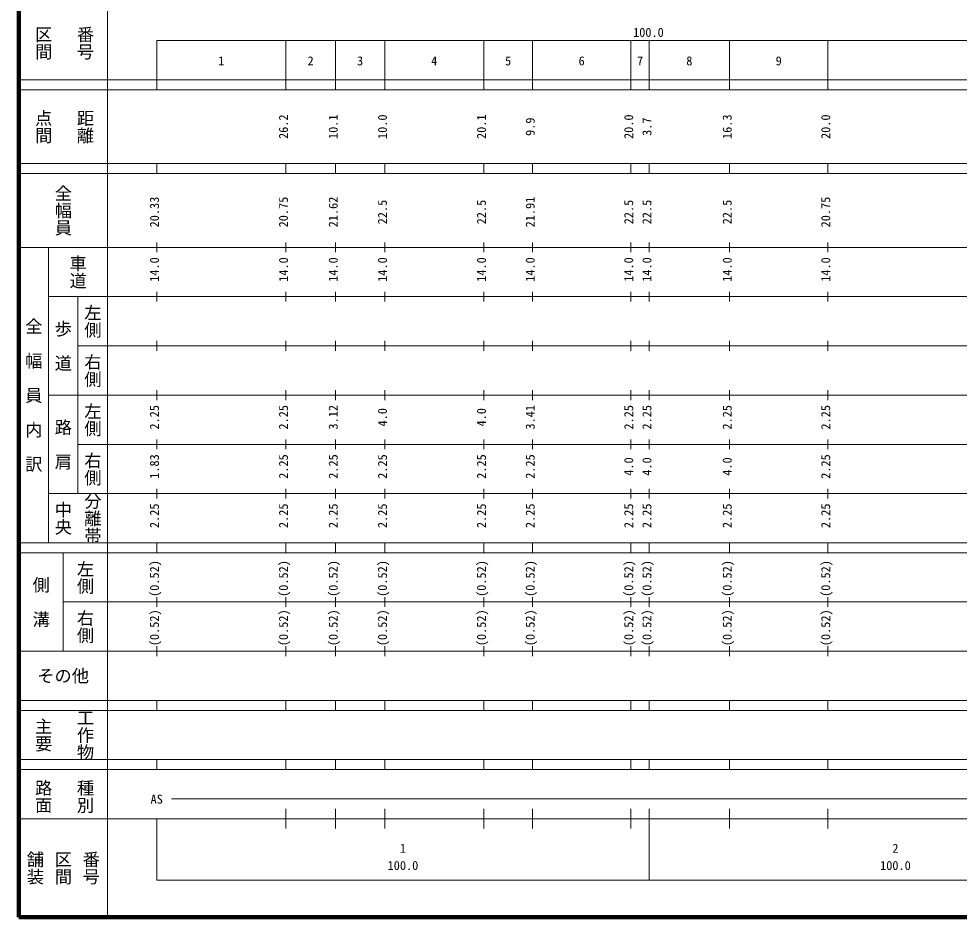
# Model space of a CAD drawing. Units: millimetres on the paper, enlarged 1000 times. Extents: x 40000 to 680000, y 20000 to 380000.
# Drawn here: x 40000 to 230948, y 20000 to 202409 of the extents above; entities that cross this region are included whole.
import ezdxf
from ezdxf.enums import TextEntityAlignment as Align

# ---------------------------------------------------------------- set-up
doc = ezdxf.new("R2010")
doc.units = ezdxf.units.MM
doc.header["$LTSCALE"] = 1000
doc.layers.add('M-TTL', color=2, linetype='Continuous', lineweight=140)
doc.layers.add('M-TTL-BAND', color=7, linetype='Continuous', lineweight=13)
doc.styles.add('@ＭＳ ゴシック', font='')
doc.styles.add('ＭＳ ゴシック', font='')
doc.styles.get('@ＭＳ ゴシック').set_extended_font_data('@MS Gothic')
doc.styles.get('ＭＳ ゴシック').set_extended_font_data('MS Gothic')

msp = doc.modelspace()

# ---------------------------------------------------------------- linework, layer by layer
at = {"layer": 'M-TTL'}
for p, q in [((40000, 380000), (40000, 20000)), ((40000, 20000), (680000, 20000))]:
    msp.add_line(p, q, dxfattribs=at)
at = {"layer": 'M-TTL-BAND'}
for p, q in [((58000, 370000), (58000, 20000)), ((68000, 198000), (579000, 198000)), ((68000, 198000), (68000, 188000)), ((94200, 188000), (94200, 198000)), ((104300, 188000), (104300, 198000)), ((114300, 188000), (114300, 198000)), ((134400, 188000), (134400, 198000)), ((144300, 188000), (144300, 198000)), ((164300, 188000), (164300, 198000)), ((168000, 188000), (168000, 198000)), ((184300, 188000), (184300, 198000)), ((204300, 188000), (204300, 198000)), ((40000, 190000), (579000, 190000)), ((40000, 188000), (579000, 188000)), ((40000, 173000), (579000, 173000)), ((68000, 171000), (68000, 173000)), ((94200, 171000), (94200, 173000)), ((104300, 171000), (104300, 173000)), ((114300, 171000), (114300, 173000)), ((134400, 171000), (134400, 173000)), ((144300, 171000), (144300, 173000)), ((164300, 171000), (164300, 173000)), ((168000, 171000), (168000, 173000)), ((184300, 171000), (184300, 173000)), ((204300, 171000), (204300, 173000)), ((40000, 171000), (579000, 171000)), ((68000, 155000), (68000, 157000)), ((94200, 155000), (94200, 157000)), ((104300, 155000), (104300, 157000)), ((114300, 155000), (114300, 157000)), ((134400, 155000), (134400, 157000)), ((144300, 155000), (144300, 157000)), ((164300, 155000), (164300, 157000)), ((168000, 155000), (168000, 157000)), ((184300, 155000), (184300, 157000)), ((204300, 155000), (204300, 157000)), ((40000, 156000), (579000, 156000)), ((46000, 96000), (46000, 156000)), ((46000, 146000), (579000, 146000)), ((52000, 146000), (52000, 106000)), ((68000, 145000), (68000, 147000)), ((94200, 145000), (94200, 147000)), ((104300, 145000), (104300, 147000)), ((114300, 145000), (114300, 147000)), ((134400, 145000), (134400, 147000)), ((144300, 145000), (144300, 147000)), ((164300, 145000), (164300, 147000)), ((168000, 145000), (168000, 147000)), ((184300, 145000), (184300, 147000)), ((204300, 145000), (204300, 147000)), ((52000, 136000), (579000, 136000)), ((68000, 135000), (68000, 137000)), ((94200, 135000), (94200, 137000)), ((104300, 135000), (104300, 137000)), ((114300, 135000), (114300, 137000)), ((134400, 135000), (134400, 137000)), ((144300, 135000), (144300, 137000)), ((164300, 135000), (164300, 137000)), ((168000, 135000), (168000, 137000)), ((184300, 135000), (184300, 137000)), ((204300, 135000), (204300, 137000)), ((68000, 125000), (68000, 127000)), ((94200, 125000), (94200, 127000)), ((104300, 125000), (104300, 127000)), ((114300, 125000), (114300, 127000)), ((134400, 125000), (134400, 127000)), ((144300, 125000), (144300, 127000)), ((164300, 125000), (164300, 127000)), ((168000, 125000), (168000, 127000)), ((184300, 125000), (184300, 127000)), ((204300, 125000), (204300, 127000)), ((46000, 126000), (579000, 126000)), ((68000, 115000), (68000, 117000)), ((94200, 115000), (94200, 117000)), ((104300, 115000), (104300, 117000)), ((114300, 115000), (114300, 117000)), ((134400, 115000), (134400, 117000)), ((144300, 115000), (144300, 117000)), ((164300, 115000), (164300, 117000)), ((168000, 115000), (168000, 117000)), ((184300, 115000), (184300, 117000)), ((204300, 115000), (204300, 117000)), ((52000, 116000), (579000, 116000)), ((68000, 105000), (68000, 107000)), ((94200, 105000), (94200, 107000)), ((104300, 105000), (104300, 107000)), ((114300, 105000), (114300, 107000)), ((134400, 105000), (134400, 107000)), ((144300, 105000), (144300, 107000)), ((164300, 105000), (164300, 107000)), ((168000, 105000), (168000, 107000)), ((184300, 105000), (184300, 107000)), ((204300, 105000), (204300, 107000)), ((46000, 106000), (579000, 106000)), ((40000, 96000), (579000, 96000)), ((68000, 94000), (68000, 96000)), ((94200, 94000), (94200, 96000)), ((104300, 94000), (104300, 96000)), ((114300, 94000), (114300, 96000)), ((134400, 94000), (134400, 96000)), ((144300, 94000), (144300, 96000)), ((164300, 94000), (164300, 96000)), ((168000, 94000), (168000, 96000)), ((184300, 94000), (184300, 96000)), ((204300, 94000), (204300, 96000)), ((40000, 94000), (579000, 94000)), ((49000, 94000), (49000, 74000)), ((68000, 83000), (68000, 85000)), ((94200, 83000), (94200, 85000)), ((104300, 83000), (104300, 85000)), ((114300, 83000), (114300, 85000)), ((134400, 83000), (134400, 85000)), ((144300, 83000), (144300, 85000)), ((164300, 83000), (164300, 85000)), ((168000, 83000), (168000, 85000)), ((184300, 83000), (184300, 85000)), ((204300, 83000), (204300, 85000)), ((49000, 84000), (579000, 84000)), ((68000, 73000), (68000, 75000)), ((94200, 73000), (94200, 75000)), ((104300, 73000), (104300, 75000)), ((114300, 73000), (114300, 75000)), ((134400, 73000), (134400, 75000)), ((144300, 73000), (144300, 75000)), ((164300, 73000), (164300, 75000)), ((168000, 73000), (168000, 75000)), ((184300, 73000), (184300, 75000)), ((204300, 73000), (204300, 75000)), ((40000, 74000), (579000, 74000)), ((40000, 64000), (579000, 64000)), ((68000, 62000), (68000, 64000)), ((94200, 62000), (94200, 64000)), ((104300, 62000), (104300, 64000)), ((114300, 62000), (114300, 64000)), ((134400, 62000), (134400, 64000)), ((144300, 62000), (144300, 64000)), ((164300, 62000), (164300, 64000)), ((168000, 62000), (168000, 64000)), ((184300, 62000), (184300, 64000)), ((204300, 62000), (204300, 64000)), ((40000, 62000), (579000, 62000)), ((40000, 52000), (579000, 52000)), ((68000, 50000), (68000, 52000)), ((94200, 50000), (94200, 52000)), ((104300, 50000), (104300, 52000)), ((114300, 50000), (114300, 52000)), ((134400, 50000), (134400, 52000)), ((144300, 50000), (144300, 52000)), ((164300, 50000), (164300, 52000)), ((168000, 50000), (168000, 52000)), ((184300, 50000), (184300, 52000)), ((204300, 50000), (204300, 52000)), ((40000, 50000), (579000, 50000)), ((71000, 44000), (565000, 44000)), ((94200, 38000), (94200, 42000)), ((104300, 38000), (104300, 42000)), ((114300, 38000), (114300, 42000)), ((134400, 38000), (134400, 42000)), ((144300, 38000), (144300, 42000)), ((164300, 38000), (164300, 42000)), ((168000, 27500), (168000, 42000)), ((184300, 38000), (184300, 42000)), ((204300, 38000), (204300, 42000)), ((40000, 40000), (579000, 40000)), ((68000, 40000), (68000, 27500)), ((68000, 27500), (579000, 27500))]:
    msp.add_line(p, q, dxfattribs=at)

# ---------------------------------------------------------------- texts
at = {"layer": 'M-TTL-BAND', "style": '@ＭＳ ゴシック'}
for s, p in [('区間', (45000, 197500)), ('番号', (53500, 197500)), ('点間', (45000, 180500)), ('距離', (53500, 180500)), ('全幅員', (49000, 163500)), ('車道', (52000, 151000)), ('左側', (55000, 141000)), ('全\u3000幅\u3000員\u3000内\u3000訳', (43000, 126000)), ('歩\u3000道', (49000, 136000)), ('右側', (55000, 131000)), ('左側', (55000, 121000)), ('路\u3000肩', (49000, 116000)), ('右側', (55000, 111000)), ('分離帯', (55000, 101000)), ('中央', (49000, 101000)), ('左側', (53500, 89000)), ('側\u3000溝', (44500, 84000)), ('右側', (53500, 79000)), ('工作物', (53500, 57000)), ('主要', (45000, 57000)), ('路面', (45000, 44500)), ('種別', (53500, 44500)), ('舗装', (43333, 30000)), ('区間', (49000, 30000)), ('番号', (54667, 30000))]:
    msp.add_text(s, height=2566, rotation=270, dxfattribs=at).set_placement(p, align=Align.MIDDLE_CENTER)
at = {"layer": 'M-TTL-BAND', "style": 'ＭＳ ゴシック'}
for s, p in [('100.0', (167844, 198195)), ('2', (99250, 192405)), ('1', (81100, 192405)), ('3', (109300, 192405)), ('4', (124350, 192405)), ('5', (139350, 192405)), ('6', (154300, 192405)), ('7', (166150, 192405)), ('8', (176150, 192405)), ('9', (194300, 192405)), ('AS', (68000, 42500)), ('1', (118000, 32523)), ('2', (218000, 32523)), ('100.0', (118000, 29033)), ('100.0', (218000, 29033))]:
    msp.add_text(s, height=1833, dxfattribs=at).set_placement(p, align=Align.BOTTOM_CENTER)
for s, p in [('26.2', (95200, 180500)), ('10.1', (105300, 180500)), ('10.0', (115300, 180500)), ('20.1', (135400, 180500)), ('9.9', (145300, 180500)), ('20.0', (165300, 180500)), ('3.7', (169000, 180500)), ('16.3', (185300, 180500)), ('20.0', (205300, 180500)), ('20.33', (69000, 163174)), ('20.75', (95200, 163174)), ('21.62', (105300, 163174)), ('21.91', (145300, 163174)), ('20.75', (205300, 163174)), ('22.5', (115300, 163174)), ('22.5', (135400, 163174)), ('22.5', (165300, 163174)), ('22.5', (169000, 163174)), ('22.5', (185300, 163174)), ('14.0', (69000, 151500)), ('14.0', (95200, 151500)), ('14.0', (105300, 151500)), ('14.0', (115300, 151500)), ('14.0', (135400, 151500)), ('14.0', (145300, 151500)), ('14.0', (165300, 151500)), ('14.0', (169000, 151500)), ('14.0', (185300, 151500)), ('14.0', (205300, 151500)), ('2.25', (69000, 121500)), ('2.25', (95200, 121500)), ('3.12', (105300, 121500)), ('4.0', (115300, 121500)), ('4.0', (135400, 121500)), ('3.41', (145300, 121500)), ('2.25', (165300, 121500)), ('2.25', (169000, 121500)), ('2.25', (185300, 121500)), ('2.25', (205300, 121500)), ('1.83', (69000, 111500)), ('2.25', (95200, 111500)), ('2.25', (105300, 111500)), ('2.25', (115300, 111500)), ('2.25', (135400, 111500)), ('2.25', (145300, 111500)), ('4.0', (165300, 111500)), ('4.0', (169000, 111500)), ('4.0', (185300, 111500)), ('2.25', (205300, 111500)), ('2.25', (69000, 101500)), ('2.25', (95200, 101500)), ('2.25', (105300, 101500)), ('2.25', (115300, 101500)), ('2.25', (135400, 101500)), ('2.25', (145300, 101500)), ('2.25', (165300, 101500)), ('2.25', (169000, 101500)), ('2.25', (185300, 101500)), ('2.25', (205300, 101500)), ('(0.52)', (69000, 88764)), ('(0.52)', (95200, 88764)), ('(0.52)', (105300, 88764)), ('(0.52)', (115300, 88764)), ('(0.52)', (135400, 88764)), ('(0.52)', (145300, 88764)), ('(0.52)', (165300, 88764)), ('(0.52)', (169000, 88764)), ('(0.52)', (185300, 88764)), ('(0.52)', (205300, 88764)), ('(0.52)', (69000, 78764)), ('(0.52)', (95200, 78764)), ('(0.52)', (105300, 78764)), ('(0.52)', (115300, 78764)), ('(0.52)', (135400, 78764)), ('(0.52)', (145300, 78764)), ('(0.52)', (165300, 78764)), ('(0.52)', (169000, 78764)), ('(0.52)', (185300, 78764)), ('(0.52)', (205300, 78764))]:
    msp.add_text(s, height=1833, rotation=90, dxfattribs=at).set_placement(p, align=Align.BOTTOM_CENTER)
msp.add_text('その他', height=2566, dxfattribs=at).set_placement((49000, 69000), align=Align.MIDDLE_CENTER)

doc.saveas('drawing.dxf')
